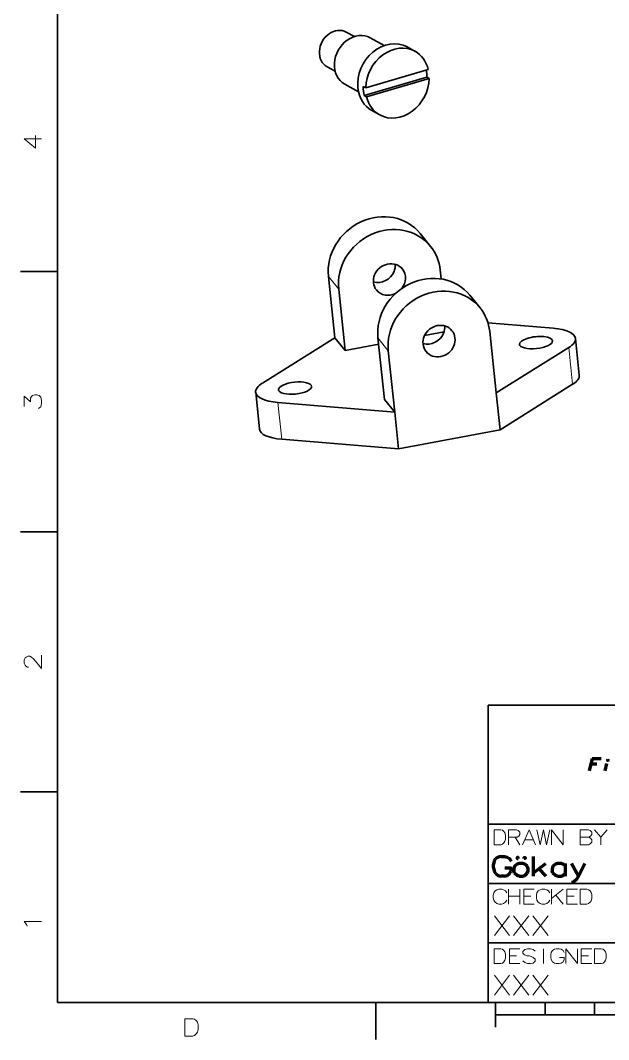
# Model space of a CAD drawing. Extents: x 0 to 297, y 0 to 420.
# Drawn here: x 2.5 to 121.3, y 2.5 to 208.2 of the extents above; entities that cross this region are included whole.
import ezdxf

# ---------------------------------------------------------------- set-up
doc = ezdxf.new("R2010")
doc.units = 0

msp = doc.modelspace()

# ---------------------------------------------------------------- linework, layer by layer
at = {"color": 7, "lineweight": 35}
for p, q in [((10, 410), (10, 10)), ((78.13, 129.14), (54.52, 131.09)), ((78.91, 121.71), (99.41, 125.57)), ((78.91, 121.71), (55.3, 123.66)), ((97, 10), (97, 70)), ((97, 70), (287, 70)), ((97, 46), (162, 46)), ((97, 34), (287, 34)), ((97, 22), (162, 22)), ((10, 10), (287, 10)), ((97, 10), (287, 10)), ((98.5, 7.5), (198.5, 7.5))]:
    msp.add_line(p, q, dxfattribs=at)
at = {"color": 7, "lineweight": 35, "ltscale": 0.04649}
msp.add_line((69.98, 204.93), (68.35, 205.83), dxfattribs=at)
at = {"color": 7, "lineweight": 35, "ltscale": 0.079717}
msp.add_line((75.98, 203.13), (73.19, 204.67), dxfattribs=at)
at = {"color": 7, "lineweight": 35, "ltscale": 0.046124}
for p, q in [((80.62, 202.85), (82.23, 201.95)), ((73.51, 190.01), (75.13, 189.12))]:
    msp.add_line(p, q, dxfattribs=at)
at = {"color": 7, "lineweight": 35, "ltscale": 0.046483}
msp.add_line((66.1, 197.93), (64.48, 198.83), dxfattribs=at)
at = {"color": 7, "lineweight": 35, "ltscale": 0.329014}
for p, q in [((72.27, 194.62), (84.9, 198.31)), ((84.61, 196.72), (71.98, 193.03)), ((85.09, 196.45), (72.46, 192.76))]:
    msp.add_line(p, q, dxfattribs=at)
at = {"color": 7, "lineweight": 35, "ltscale": 0.013837}
for p, q in [((85.09, 196.45), (84.61, 196.72)), ((72.46, 192.76), (71.98, 193.03))]:
    msp.add_line(p, q, dxfattribs=at)
at = {"color": 7, "lineweight": 35, "ltscale": 0.079697}
msp.add_line((70.82, 193.8), (68.03, 195.34), dxfattribs=at)
at = {"color": 7, "lineweight": 35, "ltscale": 0.013838}
msp.add_line((72.27, 194.62), (71.78, 194.89), dxfattribs=at)
at = {"color": 7, "lineweight": 35, "ltscale": 0.082608}
msp.add_line((83.29, 165.17), (85.37, 162.59), dxfattribs=at)
at = {"color": 7, "lineweight": 35, "ltscale": 0.1875}
for p, q in [((10, 157.5), (2.5, 157.5)), ((10, 105), (2.5, 105)), ((10, 52.5), (2.5, 52.5)), ((74.3, 10), (74.3, 2.5))]:
    msp.add_line(p, q, dxfattribs=at)
at = {"color": 7, "lineweight": 13, "ltscale": 0.082608}
msp.add_line((64.74, 156.54), (66.81, 153.97), dxfattribs=at)
at = {"color": 7, "lineweight": 35, "ltscale": 0.311488}
for p, q in [((64.74, 156.54), (66.04, 144.15)), ((66.81, 153.97), (68.11, 141.58)), ((74.75, 144.11), (76.06, 131.71)), ((97.33, 145.4), (98.63, 133.01)), ((76.83, 141.53), (78.13, 129.14))]:
    msp.add_line(p, q, dxfattribs=at)
at = {"color": 7, "lineweight": 35, "ltscale": 0.045673}
msp.add_line((87.31, 157.84), (87.5, 156.02), dxfattribs=at)
at = {"color": 7, "lineweight": 35, "ltscale": 0.082607}
for p, q in [((93.31, 152.73), (95.38, 150.16)), ((66.04, 144.15), (68.11, 141.58)), ((78.13, 129.14), (76.06, 131.71))]:
    msp.add_line(p, q, dxfattribs=at)
at = {"color": 7, "lineweight": 35, "ltscale": 0.330704}
msp.add_line((96.97, 147.16), (110.15, 146.07), dxfattribs=at)
at = {"color": 7, "lineweight": 35, "ltscale": 0.432177}
for p, q in [((66.04, 144.15), (51.39, 134.98)), ((98.63, 133.01), (113.28, 142.18)), ((99.41, 125.57), (114.07, 134.75))]:
    msp.add_line(p, q, dxfattribs=at)
at = {"color": 7, "lineweight": 13, "ltscale": 0.082607}
msp.add_line((76.83, 141.53), (74.75, 144.11), dxfattribs=at)
at = {"color": 7, "lineweight": 35, "ltscale": 0.100432}
msp.add_line((88.1, 145.35), (84.16, 144.61), dxfattribs=at)
at = {"color": 7, "lineweight": 35, "ltscale": 0.186893}
for p, q in [((115.42, 136.58), (114.63, 144.01)), ((50.82, 125.72), (50.04, 133.15)), ((98.63, 133.01), (99.41, 125.57)), ((78.13, 129.14), (78.91, 121.71))]:
    msp.add_line(p, q, dxfattribs=at)
at = {"color": 7, "lineweight": 35, "ltscale": 0.172324}
msp.add_line((74.89, 142.86), (68.11, 141.58), dxfattribs=at)
at = {"color": 7, "lineweight": 13, "ltscale": 0.186893}
for p, q in [((114.07, 134.75), (113.28, 142.18)), ((55.3, 123.66), (54.52, 131.09))]:
    msp.add_line(p, q, dxfattribs=at)
at = {"color": 7, "lineweight": 35, "ltscale": 0.125}
msp.add_line((98.5, 10), (98.5, 5), dxfattribs=at)
at = {"color": 7, "lineweight": 35, "ltscale": 0.0625}
for p, q in [((108.5, 10), (108.5, 7.5)), ((118.5, 10), (118.5, 7.5))]:
    msp.add_line(p, q, dxfattribs=at)
at = {"color": 7, "lineweight": 13}
for points in [[(5.54, 184.99), (5.54, 182.4), (3.28, 184.31), (4.97, 184.31), (6.78, 184.31)], [(6.16, 129.9), (6.44, 130.06), (6.61, 130.23), (6.78, 130.85), (6.78, 131.48), (6.61, 132.15), (6.27, 132.49), (5.76, 132.66), (5.42, 132.66), (4.92, 132.49), (4.75, 132.32), (4.58, 131.98), (4.58, 131.19), (3.28, 132.38), (3.28, 130.29)], [(6.78, 80.1), (6.78, 77.4), (5.2, 79.31), (4.75, 79.71), (4.41, 79.88), (4.07, 79.88), (3.67, 79.71), (3.45, 79.54), (3.28, 79.15), (3.28, 78.47), (3.45, 78.07), (3.62, 77.9), (3.96, 77.68), (4.12, 77.68)], [(99.55, 44.84), (98.19, 44.84), (98.19, 41.84)], [(99.55, 44.84), (99.89, 44.74), (100.18, 44.5), (100.37, 44.21), (100.52, 43.77)], [(100.52, 42.95), (100.52, 43.77)], [(102.74, 44.84), (101.1, 44.84)], [(101.1, 44.84), (101.1, 41.84)], [(101.1, 43.39), (102.84, 43.39)], [(102.45, 43.39), (103.42, 41.84)], [(102.74, 44.84), (103.08, 44.69), (103.42, 44.35), (103.42, 43.87), (103.18, 43.58), (102.84, 43.39)], [(103.95, 41.84), (105.26, 44.84), (106.56, 41.84)], [(106.85, 44.84), (107.53, 41.84), (108.16, 44.84), (108.79, 41.84), (109.47, 44.84)], [(109.81, 44.84), (109.81, 41.84)], [(109.81, 44.84), (112.13, 41.84)], [(112.13, 44.84), (112.13, 41.84)], [(117.26, 44.84), (115.61, 44.84)], [(115.61, 44.84), (115.61, 41.84)], [(115.61, 43.39), (117.35, 43.39)], [(117.26, 44.84), (117.6, 44.69), (117.94, 44.35), (117.94, 43.87), (117.69, 43.58), (117.35, 43.39), (117.69, 43.19), (117.94, 42.81), (117.94, 42.32), (117.6, 41.98), (117.26, 41.84)], [(118.47, 44.84), (119.77, 43.39), (121.08, 44.84)], [(119.77, 43.39), (119.77, 41.84)], [(98.19, 41.84), (99.55, 41.84)], [(99.5, 41.84), (99.89, 41.94), (100.18, 42.23), (100.37, 42.52), (100.52, 42.95)], [(104.39, 42.85), (106.13, 42.85)], [(115.61, 41.84), (117.26, 41.84)], [(98.15, 32.11), (98.05, 31.68)], [(98.05, 31.1), (98.05, 31.68)], [(98.05, 31.1), (98.15, 30.66)], [(98.15, 32.11), (98.39, 32.5)], [(98.39, 32.5), (98.77, 32.74)], [(99.16, 32.84), (98.77, 32.74)], [(99.16, 32.84), (99.74, 32.84)], [(99.74, 32.84), (100.13, 32.74), (100.52, 32.5), (100.76, 32.11)], [(101.1, 32.84), (101.1, 29.84)], [(103.42, 31.44), (101.1, 31.44)], [(103.42, 32.84), (103.42, 29.84)], [(104.19, 32.84), (106.32, 32.84)], [(104.19, 32.84), (104.19, 29.84), (106.32, 29.84)], [(105.65, 31.44), (104.19, 31.44)], [(106.85, 32.11), (106.76, 31.68)], [(106.76, 31.1), (106.76, 31.68)], [(106.76, 31.1), (106.85, 30.66)], [(106.85, 32.11), (107.1, 32.5)], [(107.1, 32.5), (107.48, 32.74)], [(107.87, 32.84), (107.48, 32.74)], [(107.87, 32.84), (108.45, 32.84)], [(108.45, 32.84), (108.84, 32.74), (109.23, 32.5), (109.47, 32.11)], [(109.81, 32.84), (109.81, 29.84)], [(109.81, 30.95), (112.13, 32.84)], [(110.68, 31.63), (112.13, 29.84)], [(112.9, 32.84), (115.03, 32.84)], [(112.9, 32.84), (112.9, 29.84), (115.03, 29.84)], [(114.35, 31.44), (112.9, 31.44)], [(116.97, 32.84), (115.61, 32.84), (115.61, 29.84)], [(116.92, 29.84), (117.31, 29.94), (117.6, 30.23), (117.79, 30.52), (117.94, 30.95)], [(116.97, 32.84), (117.31, 32.74), (117.6, 32.5), (117.79, 32.21), (117.94, 31.77)], [(117.94, 30.95), (117.94, 31.77)], [(98.15, 30.66), (98.39, 30.23)], [(98.39, 30.23), (98.77, 29.94)], [(98.77, 29.94), (99.16, 29.84)], [(99.74, 29.84), (99.16, 29.84)], [(99.74, 29.84), (100.13, 29.94), (100.52, 30.23), (100.76, 30.66)], [(106.85, 30.66), (107.1, 30.23)], [(107.1, 30.23), (107.48, 29.94)], [(107.48, 29.94), (107.87, 29.84)], [(108.45, 29.84), (107.87, 29.84)], [(108.45, 29.84), (108.84, 29.94), (109.23, 30.23), (109.47, 30.66)], [(115.61, 29.84), (116.97, 29.84)], [(98.26, 27.48), (101.35, 23.48)], [(101.35, 27.48), (98.26, 23.48)], [(102.13, 27.48), (105.23, 23.48)], [(105.23, 27.48), (102.13, 23.48)], [(106, 27.48), (109.1, 23.48)], [(109.1, 27.48), (106, 23.48)], [(3.73, 25.74), (3.28, 26.36), (6.78, 26.36)], [(3.9, 25.4), (3.73, 25.74)], [(99.55, 20.84), (98.19, 20.84), (98.19, 17.84)], [(99.55, 20.84), (99.89, 20.74), (100.18, 20.5), (100.37, 20.21), (100.52, 19.77)], [(101.29, 20.84), (103.42, 20.84)], [(101.29, 20.84), (101.29, 17.84), (103.42, 17.84)], [(106.52, 20.35), (106.13, 20.69), (105.55, 20.84), (104.97, 20.84), (104.39, 20.69), (104, 20.31), (104, 19.97), (104.34, 19.63)], [(108.16, 17.84), (108.16, 20.84)], [(110, 20.5), (110.39, 20.74)], [(110.77, 20.84), (110.39, 20.74)], [(110.77, 20.84), (111.35, 20.84)], [(111.35, 20.84), (111.74, 20.74), (112.13, 20.5), (112.37, 20.11)], [(112.71, 20.84), (112.71, 17.84)], [(112.71, 20.84), (115.03, 17.84)], [(115.03, 20.84), (115.03, 17.84)], [(115.81, 20.84), (117.94, 20.84)], [(115.81, 20.84), (115.81, 17.84), (117.94, 17.84)], [(119.87, 20.84), (118.52, 20.84), (118.52, 17.84)], [(119.87, 20.84), (120.21, 20.74), (120.5, 20.5), (120.69, 20.21), (120.84, 19.77)], [(99.5, 17.84), (99.89, 17.94), (100.18, 18.23), (100.37, 18.52), (100.52, 18.95)], [(100.52, 18.95), (100.52, 19.77)], [(102.74, 19.44), (101.29, 19.44)], [(104.34, 19.63), (104.87, 19.44)], [(104.87, 19.44), (105.26, 19.39)], [(105.26, 19.39), (105.69, 19.29)], [(105.69, 19.29), (106.13, 19.1), (106.52, 18.76)], [(106.52, 18.76), (106.52, 18.32)], [(109.76, 20.11), (109.66, 19.68)], [(109.66, 19.1), (109.66, 19.68)], [(109.66, 19.1), (109.76, 18.66)], [(109.76, 20.11), (110, 20.5)], [(109.76, 18.66), (110, 18.23)], [(111.35, 17.84), (111.74, 17.94), (112.13, 18.23), (112.37, 18.66)], [(112.37, 18.66), (112.37, 19.05), (111.4, 19.05)], [(117.26, 19.44), (115.81, 19.44)], [(119.82, 17.84), (120.21, 17.94), (120.5, 18.23), (120.69, 18.52), (120.84, 18.95)], [(120.84, 18.95), (120.84, 19.77)], [(98.19, 17.84), (99.55, 17.84)], [(106.13, 17.94), (105.55, 17.84), (104.97, 17.84), (104.39, 18.03), (104, 18.37)], [(106.52, 18.32), (106.13, 17.94)], [(110, 18.23), (110.39, 17.94)], [(110.39, 17.94), (110.77, 17.84)], [(111.35, 17.84), (110.77, 17.84)], [(118.52, 17.84), (119.87, 17.84)], [(98.26, 15.48), (101.35, 11.48)], [(101.35, 15.48), (98.26, 11.48)], [(102.13, 15.48), (105.23, 11.48)], [(105.23, 15.48), (102.13, 11.48)], [(106, 15.48), (109.1, 11.48)], [(109.1, 15.48), (106, 11.48)], [(37.31, 6.72), (35.73, 6.72), (35.73, 3.22)], [(37.31, 6.72), (37.71, 6.61), (38.05, 6.33), (38.27, 5.99), (38.44, 5.48)], [(37.26, 3.22), (37.71, 3.33), (38.05, 3.67), (38.27, 4.01), (38.44, 4.52)], [(38.44, 4.52), (38.44, 5.48)], [(35.73, 3.22), (37.31, 3.22)]]:
    msp.add_lwpolyline(points, dxfattribs=at)
at = {"color": 7, "lineweight": 70}
for points in [[(118.05, 59.23), (117.4, 56.73)], [(118.96, 58.06), (117.75, 58.06)], [(118.05, 59.23), (119.82, 59.23)], [(120.63, 56.73), (121.01, 58.22)], [(98.52, 39.03), (99.03, 39.35)], [(99.55, 39.48), (99.03, 39.35)], [(99.55, 39.48), (100.32, 39.48)], [(100.32, 39.48), (100.84, 39.35), (101.35, 39.03), (101.68, 38.52)], [(106.19, 35.48), (106.19, 39.48)], [(98.19, 38.52), (98.06, 37.94)], [(98.06, 37.16), (98.06, 37.94)], [(98.06, 37.16), (98.19, 36.58)], [(98.19, 38.52), (98.52, 39.03)], [(101.68, 36.58), (101.68, 37.1), (100.39, 37.1)], [(104.9, 37.48), (104.39, 37.94), (104, 38.06), (103.29, 38.06), (102.84, 37.94), (102.32, 37.48), (102.19, 36.97)], [(104.9, 36.06), (105.1, 36.58), (105.1, 36.97), (104.9, 37.48)], [(106.19, 36.19), (108.65, 38.06)], [(112.65, 37.48), (112.13, 37.94), (111.74, 38.06), (111.03, 38.06), (110.58, 37.94), (110.06, 37.48), (109.94, 36.97)], [(112.65, 35.48), (112.65, 38.06)], [(115.23, 35.48), (113.87, 38.06)], [(116.52, 38.06), (115.23, 35.48), (114.77, 34.77), (114.39, 34.39), (114.06, 34.19), (113.87, 34.19)], [(98.19, 36.58), (98.52, 36)], [(98.52, 36), (99.03, 35.61)], [(99.03, 35.61), (99.55, 35.48)], [(100.32, 35.48), (99.55, 35.48)], [(100.32, 35.48), (100.84, 35.61), (101.35, 36), (101.68, 36.58)], [(102.19, 36.97), (102.19, 36.58)], [(102.32, 36.06), (102.19, 36.58)], [(103.29, 35.48), (102.84, 35.61), (102.32, 36.06)], [(103.29, 35.48), (104, 35.48)], [(104, 35.48), (104.39, 35.61), (104.9, 36.06)], [(107.23, 36.97), (108.65, 35.48)], [(109.94, 36.97), (109.94, 36.58)], [(110.06, 36.06), (109.94, 36.58)], [(111.03, 35.48), (110.58, 35.61), (110.06, 36.06)], [(111.03, 35.48), (111.74, 35.48)], [(111.74, 35.48), (112.13, 35.61), (112.65, 36.06)]]:
    msp.add_lwpolyline(points, dxfattribs=at)
for points in [[(121.21, 58.99), (121.27, 58.91), (121.17, 58.83), (121.11, 58.91)], [(103.1, 39.03), (103.1, 39.23), (102.9, 39.23), (102.9, 39.03)], [(104.26, 39.03), (104.26, 39.23), (104.45, 39.23), (104.45, 39.03)]]:
    msp.add_lwpolyline(points, close=True, dxfattribs=at)
at = {"color": 7, "lineweight": 35}
for centre, major_axis, ratio, start_param, end_param in [((66.41, 202.33), (1.94, 3.5), 0.832854, 0.000023, 3.141616), ((70.61, 200.01), (2.58, 4.67), 0.832854, 0.000023, 3.141616), ((77.07, 196.43), (3.55, 6.42), 0.832854, 0.000023, 2.269585), ((78.68, 195.54), (-3.55, -6.42), 0.832854, 3.141616, 5.274388), ((78.68, 195.54), (-3.55, -6.42), 0.832854, 2.406375, 3.141616), ((78.2, 195.8), (-3.55, -6.42), 0.832854, 2.132795, 2.34773), ((78.68, 195.54), (-3.55, -6.42), 0.832854, 0.000023, 2.132795), ((77.07, 196.43), (3.55, 6.42), 0.832854, 2.269585, 3.141616), ((78.2, 195.8), (-3.55, -6.42), 0.832854, 5.274388, 5.547967), ((78.68, 195.54), (-3.55, -6.42), 0.832854, 5.547967, 6.283209), ((74.99, 158.48), (8.31, 6.69), 0.910714, 6.283153, 8.893271), ((77.06, 155.9), (8.31, 6.69), 0.910714, 6.283153, 8.893271), ((77.06, 155.9), (8.31, 6.69), 0.910714, 5.751679, 6.283153), ((77.06, 155.9), (2.62, 2.11), 0.910714, 6.283174, 8.393271), ((74.99, 158.48), (-2.62, -2.11), 0.910714, 2.110086, 2.572821), ((77.06, 155.9), (2.62, 2.11), 0.910714, 2.110086, 3.141582), ((74.99, 158.48), (-2.62, -2.11), 0.910714, 0.568813, 2.110086), ((85, 146.04), (-8.31, -6.69), 0.910714, 3.14156, 5.751679), ((77.06, 155.9), (2.62, 2.11), 0.910714, 4.952943, 6.283174), ((87.08, 143.47), (-8.31, -6.69), 0.910714, 3.14156, 5.751679), ((77.06, 155.9), (2.62, 2.11), 0.910714, 3.141582, 4.471972), ((87.08, 143.47), (-8.31, -6.69), 0.910714, 2.610086, 3.14156), ((87.08, 143.47), (2.62, 2.11), 0.910714, 6.283174, 9.424767), ((85, 146.04), (-2.62, -2.11), 0.910714, 2.110086, 2.572821), ((106.68, 143.17), (7.96, 0.84), 0.356056, 0.00002, 1.081617), ((85, 146.04), (-2.62, -2.11), 0.910714, 0.568813, 2.110086), ((87.08, 143.47), (2.62, 2.11), 0.910714, 5.251679, 6.283174), ((106.68, 143.17), (3.35, 0.35), 0.356056, 0.000041, 3.141634), ((106.68, 143.17), (7.96, 0.84), 0.356056, 5.653447, 6.283205), ((87.08, 143.47), (2.62, 2.11), 0.910714, 3.141582, 5.251679), ((106.68, 143.17), (3.35, 0.35), 0.356056, 3.141634, 6.253857), ((106.68, 143.17), (3.35, 0.35), 0.356056, 6.253857, 6.283226), ((107.46, 135.74), (7.96, 0.84), 0.356056, 5.653447, 6.283205), ((57.99, 133.99), (7.96, 0.84), 0.356056, 2.511854, 3.141612), ((57.99, 133.99), (3.35, 0.35), 0.356056, 0.000041, 3.112264), ((57.99, 133.99), (3.35, 0.35), 0.356056, 3.141634, 6.283226), ((57.99, 133.99), (7.96, 0.84), 0.356056, 3.141612, 4.22321), ((57.99, 133.99), (3.35, 0.35), 0.356056, 3.112264, 3.141634), ((58.77, 126.55), (7.96, 0.84), 0.356056, 3.141612, 4.22321)]:
    msp.add_ellipse(centre, major_axis=major_axis, ratio=ratio, start_param=start_param, end_param=end_param, dxfattribs=at)

doc.saveas('drawing.dxf')
